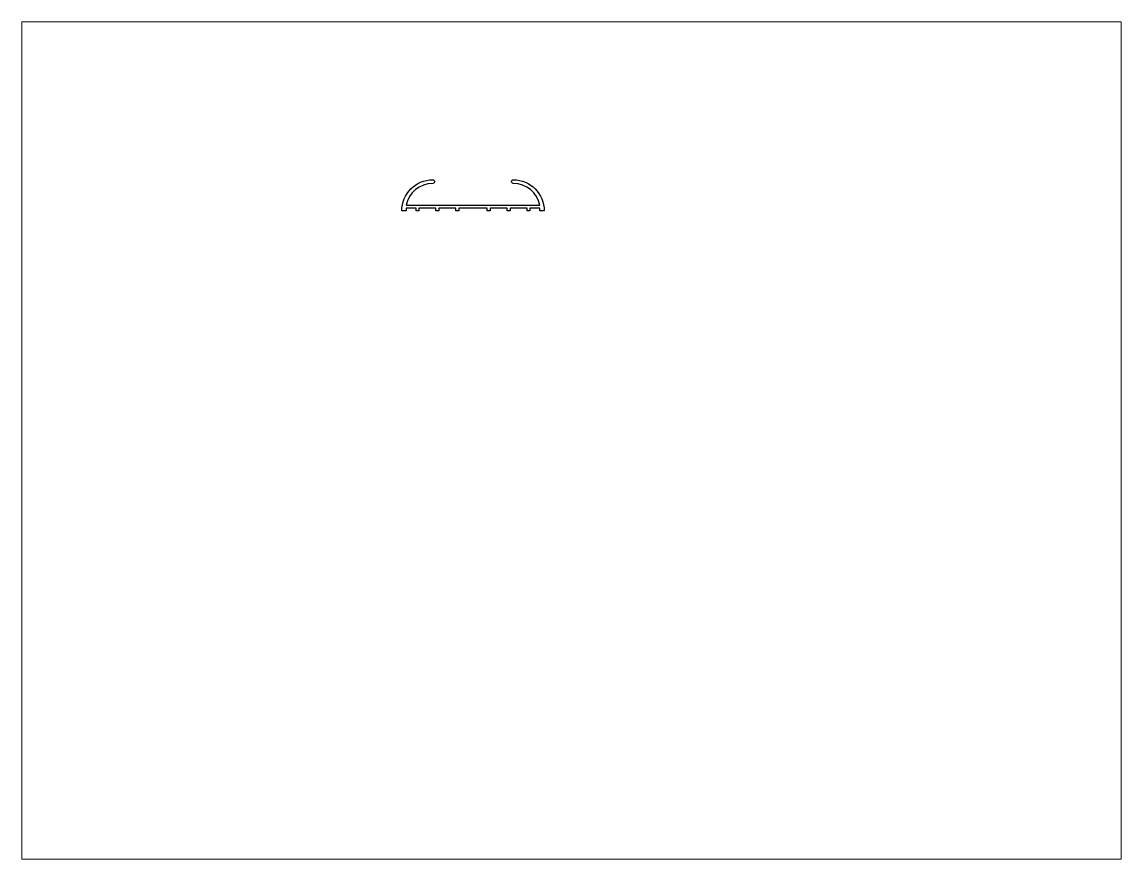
# Paper-space layout 'Layout1' of a CAD drawing. Extents: x 27 to 240, y 20 to 183.
# The model-space entities are those that its viewports show. They can reach past a viewport. Long polylines and large blocks are cut down to what shows.
import ezdxf

# ---------------------------------------------------------------- set-up
doc = ezdxf.new("R2010")
doc.units = 0
doc.header["$LTSCALE"] = 15
doc.layers.get('0').update_dxf_attribs({"linetype": 'CONTINUOUS'})
doc.layers.add('ANA', color=220, linetype='CONTINUOUS')

msp = doc.modelspace()

# ---------------------------------------------------------------- linework, layer by layer
at = {"layer": 'ANA', "color": 0}
msp.add_lwpolyline([(160.94, 211.89), (155.94, 211.89), (150.94, 211.89), (150.94, 210.89), (149.94, 210.89), (149.94, 211.89), (143.94, 211.89), (143.94, 210.89), (142.94, 210.89), (142.94, 211.89), (136.94, 211.89), (136.94, 210.89), (135.94, 210.89), (135.94, 211.89), (132.44, 211.89), (132.44, 210.89), (130.94, 210.89, -0.410118), (141.79, 221.88, -1), (141.81, 220.59, 0.35074), (132.44, 212.89), (132.65, 212.89), (155.94, 212.89), (179.23, 212.89), (179.44, 212.89, 0.35074), (170.08, 220.59, -1), (170.1, 221.88, -0.410118), (180.94, 210.89), (179.44, 210.89), (179.44, 211.89), (175.94, 211.89), (175.94, 210.89), (174.94, 210.89), (174.94, 211.89), (168.94, 211.89), (168.94, 210.89), (167.94, 210.89), (167.94, 211.89), (161.94, 211.89), (161.94, 210.89), (160.94, 210.89)], format="xyb", close=True, dxfattribs=at)

psp = doc.layouts.get("Layout1")

# ---------------------------------------------------------------- viewports
at = {"layer": '0', "color": 0, "linetype": 'BYBLOCK', "ltscale": 0.05}
psp.add_viewport(center=(133.35, 101.6), size=(213.36, 162.56), view_center_point=(190.51, 130.3), view_height=293.8955, dxfattribs=at)

doc.saveas('drawing.dxf')
